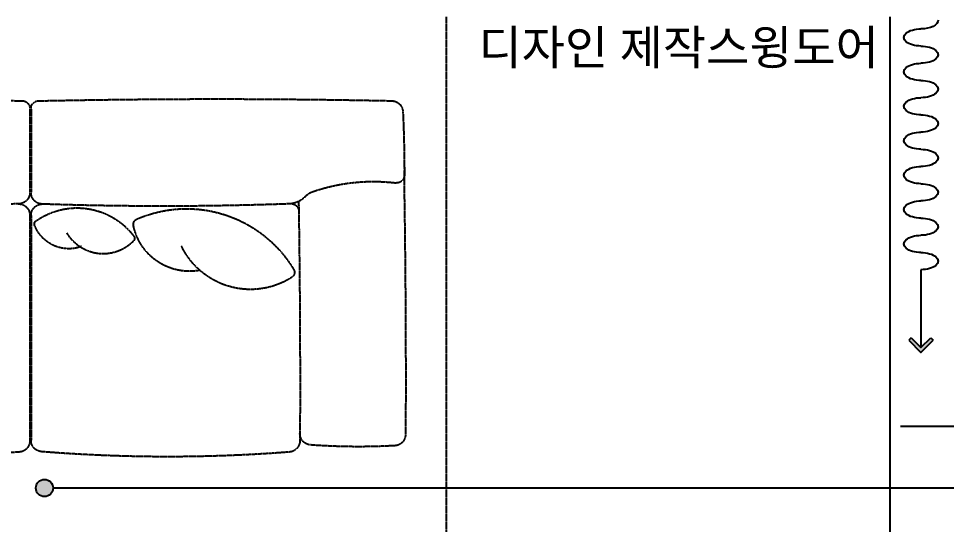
# Model space of a CAD drawing. Header units: millimetres. Extents: x 83042 to 109442, y 67232 to 86252.
# Drawn here: x 97921 to 100618, y 77286 to 78756 of the extents above; entities that cross this region are included whole.
import ezdxf

# ---------------------------------------------------------------- set-up
doc = ezdxf.new("R2010")
doc.units = ezdxf.units.MM
doc.linetypes.add('ACAD_ISO04W100', pattern=[30, 24, -3, 0, -3])
doc.linetypes.add('DASHED', pattern=[0.75, 0.5, -0.25])
for name, color, linetype in [('0-ELC TEXT', 7, 'Continuous'), ('01. F-소품', 3, 'Continuous'), ('04.FUR.기성가구', 252, 'DASHED'), ('CEIL-LIGHT', 7, 'Continuous'), ('DIM', 7, 'Continuous'), ('text', 7, 'Continuous'), ('도면층4', 4, 'Continuous'), ('면적', 241, 'ACAD_ISO04W100')]:
    doc.layers.add(name, color=color, linetype=linetype)
doc.styles.add('HY 울릉도 L', font='malgun.ttf')
doc.styles.add('N 맑은고딕', font='malgun.ttf')
doc.styles.add('YOURNAME', font='malgun.ttf')
doc.dimstyles.new('60', dxfattribs={"dimscale": 60, "dimtxt": 2, "dimasz": 1, "dimexe": 1, "dimexo": 1, "dimgap": 1, "dimtad": 1, "dimdec": 0, "dimrnd": 0.05, "dimdsep": 46, "dimlunit": 6, "dimtxsty": 'HY 울릉도 L', "dimblk": 'ARCHTICK', "dimcen": 2.5, "dimdle": 1, "dimclrd": 133, "dimclre": 133, "dimclrt": 30, "dimadec": 0, "dimazin": 0, "dimtfac": 1, "dimtdec": 0, "dimtix": 1, "dimtmove": 2, "dimatfit": 3, "dimldrblk": 'ARCHTICK', "dimfxl": 1, "dimlwd": -1, "dimlwe": -1, "dimarcsym": 0})
doc.dimstyles.new('YOURNAME-50', dxfattribs={"dimscale": 50, "dimtxt": 1.8, "dimasz": 0.9, "dimexe": 1, "dimexo": 3, "dimgap": 0.7, "dimtad": 1, "dimdec": 0, "dimzin": 0, "dimdsep": 46, "dimtxsty": 'YOURNAME', "dimblk": 'ARCHTICK', "dimcen": 0, "dimclrd": 1, "dimclre": 1, "dimclrt": 7, "dimadec": 0, "dimazin": 0, "dimtfac": 1, "dimtdec": 0, "dimtix": 1, "dimtmove": 2, "dimatfit": 3, "dimldrblk": 'ARCHTICK', "dimfxl": 1, "dimtolj": 1, "dimtzin": 0, "dimarcsym": 0})

# ---------------------------------------------------------------- blocks, each defined once
blk = doc.blocks.new('FFSFDF')
at = {"layer": '01. F-소품'}
blk.add_hatch(color=8, dxfattribs=at).paths.add_polyline_path([(1567672.9, 1746751.1), (1567679.9, 1746744.1), (1567715.3, 1746779.4), (1567679.9, 1746814.8), (1567672.9, 1746807.7), (1567701.2, 1746779.4)])
at = {"layer": '01. F-소품', "color": 8}
for p, q in [((1567672.9, 1746807.7), (1567679.9, 1746814.8)), ((1567474.8, 1746779.4), (1567701.2, 1746779.4)), ((1567672.9, 1746751.1), (1567679.9, 1746744.1))]:
    blk.add_line(p, q, dxfattribs=at)
for points in [[(1567672.9, 1746807.7), (1567701.2, 1746779.4), (1567672.9, 1746751.1)], [(1567679.9, 1746814.8), (1567715.3, 1746779.4), (1567679.9, 1746744.1)]]:
    blk.add_lwpolyline(points, dxfattribs=at)
for centre, start_param, end_param in [((1566799.8, 1746779.4), 1.570796, 4.712389), ((1566899.8, 1746779.4), 1.570796, 4.712389), ((1566999.8, 1746779.4), 1.570796, 4.712389), ((1567099.8, 1746779.4), 1.570796, 4.712389), ((1567199.8, 1746779.4), 1.570796, 4.712389), ((1567299.8, 1746779.4), 1.570796, 4.712389), ((1567399.8, 1746779.4), 1.570796, 4.712389), ((1566749.8, 1746779.4), 6.283185, 7.853982), ((1566849.8, 1746779.4), 4.712389, 7.853982), ((1566949.8, 1746779.4), 4.712389, 7.853982), ((1567049.8, 1746779.4), 4.712389, 7.853982), ((1567149.8, 1746779.4), 4.712389, 7.853982), ((1567249.8, 1746779.4), 4.712389, 7.853982), ((1567349.8, 1746779.4), 4.712389, 7.853982), ((1567449.8, 1746779.4), 4.712389, 7.853982)]:
    blk.add_ellipse(centre, major_axis=(0, -50), ratio=0.5, start_param=start_param, end_param=end_param, dxfattribs=at)
blk = doc.blocks.new('_ARCHTICK')
at = {"color": 0, "linetype": 'ByBlock', "const_width": 0.075}
blk.add_lwpolyline([(-0.25, -0.25), (0.25, 0.25)], dxfattribs=at)
blk = doc.blocks.new('*D115')
at = {"layer": 'Defpoints', "color": 0, "transparency": 16777216}
for p in [(98984, 80611), (99164, 80611), (99164, 80522.5), (95664, 72291), (95664, 71841), (95793.1, 71841)]:
    blk.add_point(p, dxfattribs=at)
at = {"layer": 'DIM', "color": 133, "transparency": 16777216}
for p, q in [((95793.1, 72351), (95793.1, 71781)), ((95724, 72291), (95853.1, 72291)), ((95724, 71841), (95853.1, 71841))]:
    blk.add_line(p, q, dxfattribs=at)
at = {"layer": '면적', "color": 1, "lineweight": -2, "transparency": 16777216}
for p, q in [((98984, 80522.5), (98939, 80522.5)), ((98984, 80522.5), (99164, 80522.5)), ((99164, 80522.5), (99209, 80522.5)), ((98984, 80461), (98984, 80472.5)), ((99164, 80461), (99164, 80472.5))]:
    blk.add_line(p, q, dxfattribs=at)
at = {"layer": 'DIM', "color": 133, "transparency": 16777216, "xscale": 60, "yscale": 60, "zscale": 60}
for p, rotation in [((95793.1, 72291), 90), ((95793.1, 71841), 270)]:
    blk.add_blockref('_ARCHTICK', p, dxfattribs=dict(at, rotation=rotation))
at = {"layer": '면적', "color": 1, "lineweight": -2, "transparency": 16777216, "xscale": 45, "yscale": 45, "zscale": 45}
blk.add_blockref('_ARCHTICK', (98984, 80522.5), dxfattribs=at)
at = {"layer": '면적', "color": 1, "lineweight": -2, "transparency": 16777216, "xscale": 45, "yscale": 45, "zscale": 45, "rotation": 180}
blk.add_blockref('_ARCHTICK', (99164, 80522.5), dxfattribs=at)
at = {"layer": 'DIM', "color": 30, "transparency": 16777216, "insert": (95671.1, 72066), "char_height": 120, "attachment_point": 5, "rotation": 90, "style": 'HY 울릉도 L'}
blk.add_mtext('450', dxfattribs=at)
at = {"layer": '면적', "color": 7, "transparency": 16777216, "insert": (99074, 80602.5), "char_height": 90, "attachment_point": 5, "style": 'YOURNAME'}
blk.add_mtext('\\A1;180', dxfattribs=at)
blk = doc.blocks.new('A$7E9CDC38313D6')
at = {"layer": '04.FUR.기성가구'}
for p, q in [((27.7, 902.4), (271.8, 902.4)), ((27.7, 899.1), (272.2, 899.1)), ((338.1, 902.4), (993.1, 902.4)), ((338.4, 899.1), (992, 899.1)), ((197.8, -186.1), (276.4, -185.8))]:
    blk.add_line(p, q, dxfattribs=at)
for centre, radius, start, end in [((15151.4, 1334.6), 15151.4, 178.45217, 181.55085), ((-21075.6, 1320.3), 21384.1, 358.96734, 1.10722), ((-4877.7, 1334.1), 5917.5, 356.11471, 3.88831), ((27.7, 924.5), 22.2, 180.0018, 270.0018), ((271.7, 935.6), 33.2, 270.0018, 358.797), ((338.1, 935.6), 33.2, 178.9896, 270.0018), ((993.1, 935.6), 33.2, 270.0018, 355.6186), ((27.7, 876.9), 22.2, 90.0018, 180.0018), ((272.2, 865.8), 33.2, 2.0749, 90.0018), ((338.4, 865.8), 33.2, 90.0018, 182.2497), ((992, 865.9), 33.2, 5.0367, 90.0018), ((24335.6, 358.3), 24335.6, 178.77904, 181.19597), ((-9838.9, 514.9), 10150.5, 357.92955, 1.9883), ((523.8, 765.2), 207.1, 144.915, 232.5605), ((363.6, 878.2), 11.1, 68.5741, 146.93), ((328.7, 789.2), 106.6, 339.9834, 68.5741), ((-3547, 501.3), 4586.8, 355.5814, 4.5954), ((328.6, 689.1), 121.7, 314.1482, 59.5891), ((364.8, 584.2), 17.3, 78.2074, 156.5633), ((334.4, 438.3), 166.4, 349.6167, 78.2074), ((405.1, 609.2), 11.1, 229.4098, 317.8262), ((681.8, 446.8), 362.7, 156.5633, 239.0431), ((330.9, 261.1), 222.7, 327.4595, 64.2608), ((238.5, 150.8), 66.5, 313.425, 357.7349), ((326.8, 142.9), 22.2, 180.0018, 270.0018), ((504.1, 150.6), 17.3, 239.0431, 327.4595), ((993.1, 150.7), 33.2, 270.2993, 355.157), ((830.7, 34351.8), 34234.7, 269.10851, 270.2721), ((972.5, 84.1), 33.2, 6.1215, 91.0642), ((781.1, -95.9), 541.2, 160.3809, 187.0088), ((329.8, 54.2), 66.5, 133.425, 151.6585), ((-907.6, -52.6), 1918.2, 356.8152, 4.1921), ((38.6, -148.8), 33.2, 181.3865, 270.0018), ((974.6, -156.4), 33.2, 268.9345, 355.3504), ((219.9, 3846), 4032.1, 267.4216, 270.028), ((221.9, -163.9), 22.2, 270.0229, 5.08), ((818.4, 35094.5), 35284.5, 269.11995, 270.2526)]:
    blk.add_arc(centre, radius, start, end, dxfattribs=at)

msp = doc.modelspace()

# ---------------------------------------------------------------- hatches: boundary and pattern name
at = {"layer": '0-ELC TEXT'}
h = msp.add_hatch(color=256, dxfattribs=at)
h.dxf.hatch_style = 1
edge = h.paths.add_edge_path()
edge.add_arc((97996.2, 77391.7), 25, 0, 360)

# ---------------------------------------------------------------- linework, layer by layer
msp.add_line((101154, 77391.7), (98021.2, 77391.7), dxfattribs=at)
msp.add_circle((97996.2, 77391.7), 25, dxfattribs=at)
at = {"layer": '04.FUR.기성가구'}
msp.add_line((99164, 78761), (99164, 74391), dxfattribs=at)
at = {"layer": 'CEIL-LIGHT'}
msp.add_line((100454, 74266), (100454, 78761), dxfattribs=at)
at = {"layer": '도면층4'}
msp.add_line((101004, 77571), (100484, 77571), dxfattribs=at)

# ---------------------------------------------------------------- block references
at = {"color": 0, "xscale": -1, "rotation": 90}
msp.add_blockref('FFSFDF', (1847323.4, 1645501), dxfattribs=at)
at = {"layer": '04.FUR.기성가구', "xscale": -1, "rotation": 90}
msp.add_blockref('A$7E9CDC38313D6', (98856.2, 78522.5), dxfattribs=at)

# ---------------------------------------------------------------- texts
at = {"layer": 'text', "insert": (99258.1, 78722.3), "char_height": 100, "attachment_point": 1, "style": 'N 맑은고딕'}
msp.add_mtext_dynamic_manual_height_columns('디자인 제작스윙도어', width=3709.595, gutter_width=303.7, heights=[65.5], dxfattribs=at)

# ---------------------------------------------------------------- dimensions: what is measured, and where the dimension line sits
at = {"layer": 'DIM'}
dim = msp.add_linear_dim(base=(95793.1, 71841), p1=(95664, 72291), p2=(95664, 71841), angle=90, dimstyle='60', dxfattribs=at)
dim.commit()
dim.dimension.update_dxf_attribs({"geometry": '*D115', "text_midpoint": (95671.1, 72066)})
at = {"layer": '면적'}
dim = msp.add_linear_dim(base=(99164, 80522.5), p1=(98984, 80611), p2=(99164, 80611), dimstyle='YOURNAME-50', dxfattribs=at)
dim.commit()
dim.dimension.update_dxf_attribs({"geometry": '*D115', "text_midpoint": (99074, 80602.5)})

doc.saveas('drawing.dxf')
